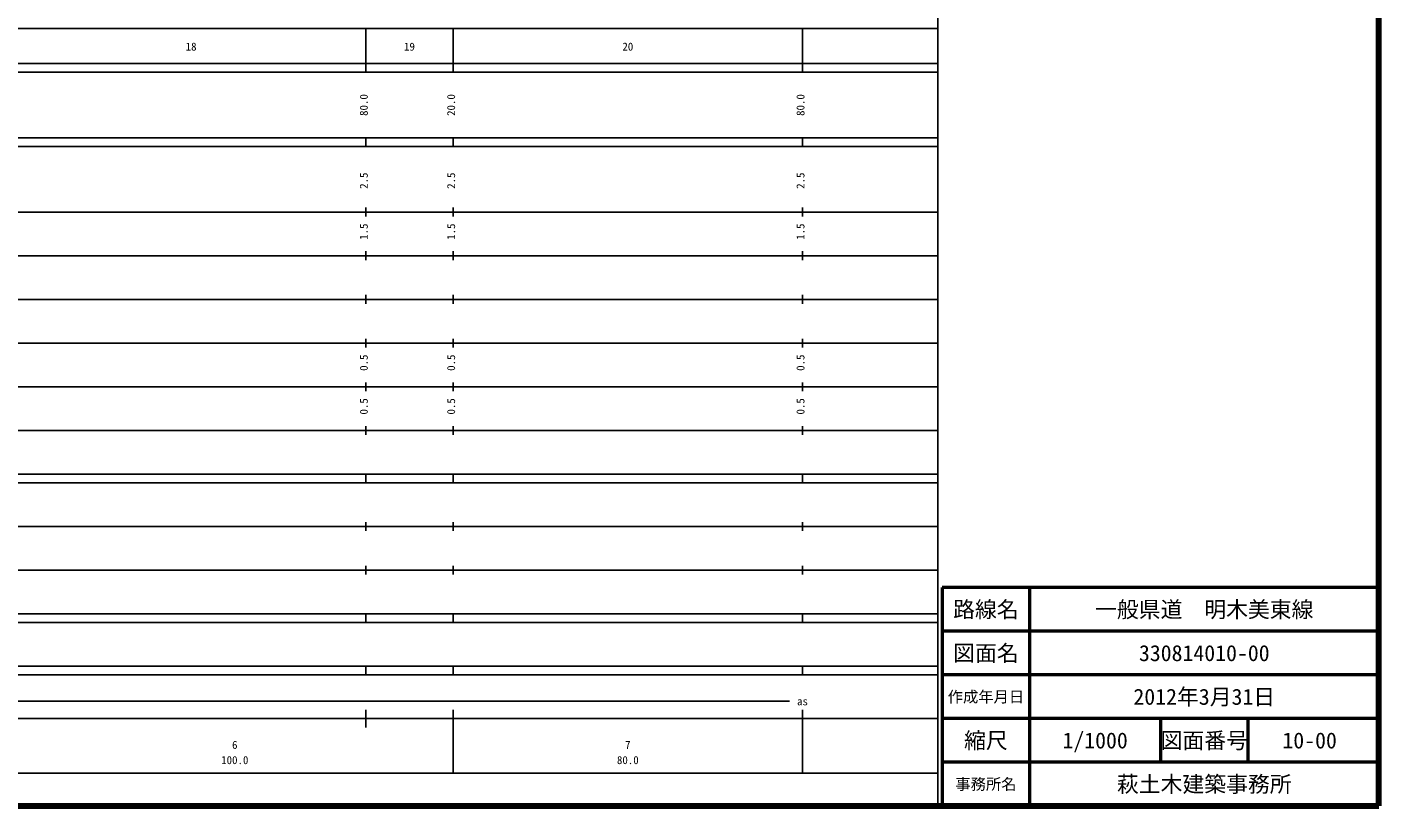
# Model space of a CAD drawing. Units: millimetres on the paper, enlarged 1000 times. Extents: x 40000 to 680000, y 20000 to 380000.
# Drawn here: x 370429 to 680000, y 20000 to 198357 of the extents above; entities that cross this region are included whole.
import ezdxf
from ezdxf.enums import TextEntityAlignment as Align

# ---------------------------------------------------------------- set-up
doc = ezdxf.new("R2010")
doc.units = ezdxf.units.MM
doc.header["$LTSCALE"] = 1000
for name, color, linetype, lineweight in [('M-TTL', 2, 'Continuous', 140), ('M-TTL-BAND', 7, 'Continuous', 25), ('M-TTL-FRAM', 2, 'Continuous', 50), ('M-TTL-LINE', 7, 'Continuous', 50)]:
    doc.layers.add(name, color=color, linetype=linetype, lineweight=lineweight)
doc.layers.add('M-TTL-TXT', color=7, linetype='Continuous')
doc.styles.add('ＭＳ ゴシック', font='')
doc.styles.get('ＭＳ ゴシック').set_extended_font_data('MS Gothic')

msp = doc.modelspace()

# ---------------------------------------------------------------- linework, layer by layer
at = {"layer": 'M-TTL'}
for p, q in [((680000, 20000), (680000, 380000)), ((40000, 20000), (680000, 20000))]:
    msp.add_line(p, q, dxfattribs=at)
at = {"layer": 'M-TTL-BAND'}
for p, q in [((579000, 20000), (579000, 370000)), ((68000, 198000), (579000, 198000)), ((448000, 188000), (448000, 198000)), ((468000, 188000), (468000, 198000)), ((548000, 188000), (548000, 198000)), ((40000, 190000), (579000, 190000)), ((40000, 188000), (579000, 188000)), ((40000, 173000), (579000, 173000)), ((40000, 171000), (579000, 171000)), ((448000, 171000), (448000, 173000)), ((468000, 171000), (468000, 173000)), ((548000, 171000), (548000, 173000)), ((40000, 156000), (579000, 156000)), ((448000, 155000), (448000, 157000)), ((468000, 155000), (468000, 157000)), ((548000, 155000), (548000, 157000)), ((46000, 146000), (579000, 146000)), ((448000, 145000), (448000, 147000)), ((468000, 145000), (468000, 147000)), ((548000, 145000), (548000, 147000)), ((448000, 135000), (448000, 137000)), ((468000, 135000), (468000, 137000)), ((548000, 135000), (548000, 137000)), ((52000, 136000), (579000, 136000)), ((448000, 125000), (448000, 127000)), ((468000, 125000), (468000, 127000)), ((548000, 125000), (548000, 127000)), ((46000, 126000), (579000, 126000)), ((52000, 116000), (579000, 116000)), ((448000, 115000), (448000, 117000)), ((468000, 115000), (468000, 117000)), ((548000, 115000), (548000, 117000)), ((46000, 106000), (579000, 106000)), ((448000, 105000), (448000, 107000)), ((468000, 105000), (468000, 107000)), ((548000, 105000), (548000, 107000)), ((40000, 96000), (579000, 96000)), ((448000, 94000), (448000, 96000)), ((468000, 94000), (468000, 96000)), ((548000, 94000), (548000, 96000)), ((40000, 94000), (579000, 94000)), ((49000, 84000), (579000, 84000)), ((448000, 83000), (448000, 85000)), ((468000, 83000), (468000, 85000)), ((548000, 83000), (548000, 85000)), ((448000, 73000), (448000, 75000)), ((468000, 73000), (468000, 75000)), ((548000, 73000), (548000, 75000)), ((40000, 74000), (579000, 74000)), ((40000, 64000), (579000, 64000)), ((40000, 62000), (579000, 62000)), ((448000, 62000), (448000, 64000)), ((468000, 62000), (468000, 64000)), ((548000, 62000), (548000, 64000)), ((40000, 52000), (579000, 52000)), ((40000, 50000), (579000, 50000)), ((448000, 50000), (448000, 52000)), ((468000, 50000), (468000, 52000)), ((548000, 50000), (548000, 52000)), ((71000, 44000), (545000, 44000)), ((448000, 38000), (448000, 42000)), ((468000, 27500), (468000, 42000)), ((548000, 27500), (548000, 42000)), ((40000, 40000), (579000, 40000)), ((68000, 27500), (579000, 27500))]:
    msp.add_line(p, q, dxfattribs=at)
at = {"layer": 'M-TTL-FRAM'}
for p, q in [((680000, 70000), (580000, 70000)), ((580000, 70000), (580000, 20000))]:
    msp.add_line(p, q, dxfattribs=at)
at = {"layer": 'M-TTL-LINE'}
for p, q in [((600000, 70000), (600000, 20000)), ((680000, 60000), (580000, 60000)), ((680000, 50000), (580000, 50000)), ((680000, 40000), (580000, 40000)), ((630000, 40000), (630000, 30000)), ((650000, 40000), (650000, 30000)), ((680000, 30000), (580000, 30000))]:
    msp.add_line(p, q, dxfattribs=at)

# ---------------------------------------------------------------- texts
at = {"layer": 'M-TTL-BAND', "style": 'ＭＳ ゴシック'}
for s, p in [('18', (408000, 192405)), ('19', (458000, 192405)), ('20', (508000, 192405)), ('as', (548000, 42500)), ('6', (418000, 32523)), ('7', (508000, 32523)), ('100.0', (418000, 29033)), ('80.0', (508000, 29033))]:
    msp.add_text(s, height=1833, dxfattribs=at).set_placement(p, align=Align.BOTTOM_CENTER)
for s, p in [('80.0', (449000, 180500)), ('20.0', (469000, 180500)), ('80.0', (549000, 180500)), ('2.5', (449000, 163174)), ('2.5', (469000, 163174)), ('2.5', (549000, 163174)), ('1.5', (449000, 151500)), ('1.5', (469000, 151500)), ('1.5', (549000, 151500)), ('0.5', (449000, 121500)), ('0.5', (469000, 121500)), ('0.5', (549000, 121500)), ('0.5', (449000, 111500)), ('0.5', (469000, 111500)), ('0.5', (549000, 111500))]:
    msp.add_text(s, height=1833, rotation=90, dxfattribs=at).set_placement(p, align=Align.BOTTOM_CENTER)
at = {"layer": 'M-TTL-TXT', "style": 'ＭＳ ゴシック'}
for s, height, p in [('路線名', 3666, (590000, 65000)), ('路線名', 3666, (590000, 65000)), ('一般県道\u3000明木美東線', 3666, (640000, 65000)), ('図面名', 3666, (590000, 55000)), ('図面名', 3666, (590000, 55000)), ('330814010-00', 3666, (640000, 55000)), ('作成年月日', 2566, (590000, 45000)), ('作成年月日', 2566, (590000, 45000)), ('2012年3月31日', 3666, (640000, 45000)), ('縮尺', 3666, (590000, 35000)), ('縮尺', 3666, (590000, 35000)), ('図面番号', 3666, (640000, 35000)), ('図面番号', 3666, (640000, 35000)), ('1/1000', 3666, (615000, 35000)), ('10-00', 3666, (664125, 35000)), ('事務所名', 2566, (590000, 25000)), ('事務所名', 2566, (590000, 25000)), ('萩土木建築事務所', 3666, (640000, 25000))]:
    msp.add_text(s, height=height, dxfattribs=at).set_placement(p, align=Align.MIDDLE_CENTER)

doc.saveas('drawing.dxf')
